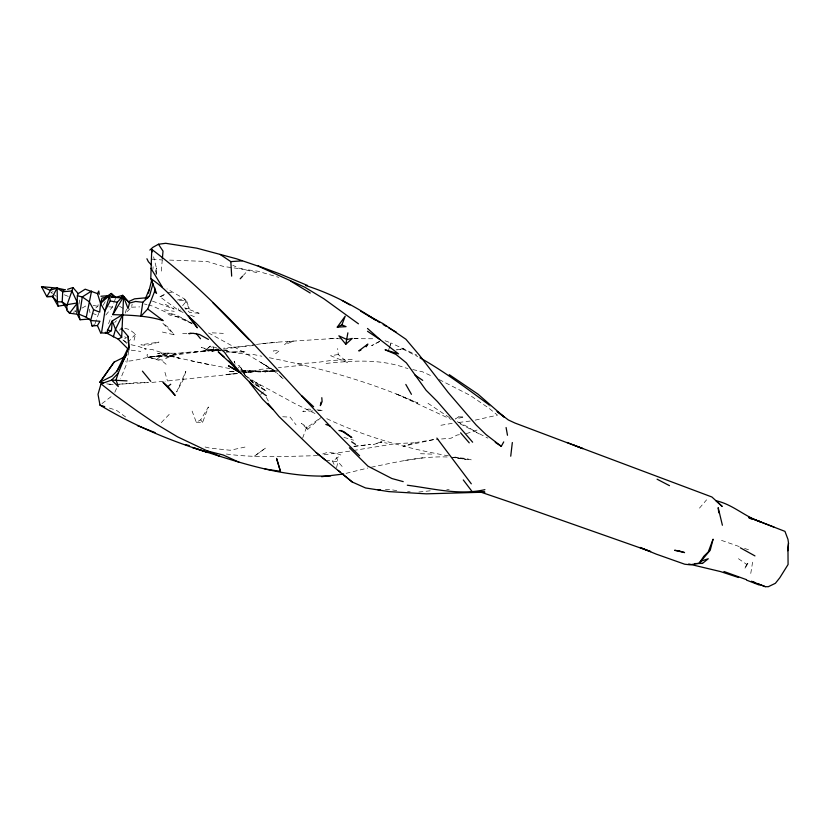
<?xml version="1.0" encoding="UTF-8"?>
<svg xmlns="http://www.w3.org/2000/svg" width="830" height="830" viewBox="0 0 830 830"><rect width="100%" height="100%" fill="white"/><g stroke="black" fill="none" stroke-linecap="round" stroke-linejoin="round"><path stroke-width="0.62" stroke-dasharray="4.15 3.11" d="M155.905 274.242L156.413 268.017L153.612 256.833M161.3 271.088L162.265 259.842M152.886 269.314L153.114 266.752M216.682 347.905L210.353 346.069L203.765 351.557L177.713 353.196L166.695 356.983C152.699 353.487 139.575 361.143 125.589 361.206M78.995 304.102L79.856 298.582M750.766 573.457L752.914 560.125M128.733 351.049L126.585 364.048L120.578 378.802M95.896 307.878L97.867 306.28L98.531 302.545M126.471 309.113L125.143 313.543L131.555 307.193L132.157 304.06M155.646 271.597L156.413 268.017L156.445 274.357M336.575 467.632L337.966 461.75L336.575 457.33M134.066 340.217L135.498 334.21L129.667 329.635L121.937 327.445L119.52 330.226M389.519 347.874L390.92 342.946L382.827 339.916M203.869 350.81L214.026 350.748L210.353 346.069L203.765 351.557L212.2 350.167L213.103 347.065L214.026 350.748L216.557 350.758M95.014 323.71L98.905 312.91M388.606 350.021L389.758 346.483M390.142 345.301L390.92 342.946L416.857 355.167M105.794 315.058L112.382 307.09L113.928 302.732M114.322 301.653L115.484 298.385M302.639 438.074L306.737 426.827L301.311 423.373L308.189 429.722L306.737 426.827M196.264 422.19L202.613 422.366L208.413 406.97L200.673 419.866L196.264 422.19L192.114 411.12M108.585 323.648L111.344 316.406M746.637 564.379L744.666 568.975L748.691 562.138L746.637 564.379L737.528 558.061M114.831 392.31L116.791 387.838M103.2 305.243L105.545 301.01M238.501 367.96L239.839 365.957L234.081 364.775M182.642 305.679L186.615 300.875L184.26 298.779L167.006 288.892M699.472 508.136L706.569 499.847M243.408 275.301L245.815 272.697M127.716 342.479L135.498 334.21M114.758 322.497L116.491 320.702M161.29 422.615L169.403 414.191M147.657 354.337L146.91 355.064L148.363 357.699L162.535 360.147L172.298 355.448L218.435 348.901M260.63 394.478L263.463 391.926M307.37 429.691L321.086 417.417M275.622 353.736L279.461 350.592L273.485 350.841L273.962 352.345M156.787 359.369L161.58 355.479L147.564 356.952L159.215 360.376M335.081 459.426L340.829 454.996L336.264 453.388L327.653 452.329L318.679 455.297M101.966 403.619L112.849 395.308M308.719 426.33L320.058 418.164M126.855 343.392L122.902 339.937L126.409 337.551L123.39 336.285M183.129 312.464L178.668 310.472L159.941 296.808L166.529 293.032M82.129 308.034L87.399 305.098M379.466 341.649L371.612 345.695L379.632 341.265M159.941 296.808L165.834 294.526M380.7 441.975L373.562 444.517L382.059 441.923L380.7 441.975L387.237 443.262M466.201 433.685L478.319 429.629M53.068 291.724L50.869 292.44L52.653 293.716M219.255 350.665L211.909 349.949L201.275 347.49L212.563 351.453L217.875 349.783M242.007 370.585C253.575 370.927 264.791 372.514 276.141 370.699L255.931 371.477L243.833 372.898L255.931 371.477M433.602 439.63L414.16 442.805L403.079 446.281L433.602 439.63L438.593 439.226M73.31 312.215L75.821 311.572L74.378 309.466M346.079 473.359L367.783 468.047M475.227 420.125L497.481 415.156L488.984 408.246L470.112 395.36L438.946 379.455M396.605 349.897L403.982 348.642L396.699 349.824M244.923 372.743L260.433 369.34L273.361 368.209M244.975 447.069L230.221 450.254L209.845 448.107L203.692 446.654M371.269 467.228C396.501 462.082 421.931 455.919 447.878 457.008M180.992 310.005L178.668 310.472L178.108 307.007M185.661 309.071L189.157 308.376L186.615 300.875L176.977 300.076L184.26 298.779L189.157 308.376M422.729 457.818L404.604 460.494M440.927 425.261L453.771 423.082M349.689 451.126L321.303 455.203M338.267 354.514L330.714 355.748L347.801 362.689L338.267 354.514L337.654 348.517M353.341 450.503L395.972 443.583L414.16 442.805M148.363 357.699L159.495 355.966L172.298 355.448L166.695 356.983C183.16 350.748 201.244 351.993 218.487 349.689M223.55 349.233L255.173 344.595M167.567 292.865L171.717 292.233M459.405 434.702L457.143 435.034L451.064 438.188L439.838 439.122M212.2 350.167L202.945 351.546L217.522 350.063L212.2 350.167L219.815 350.302M241.717 371.207L269.688 370.917L242.754 372.172M256.449 344.419L272.365 342.458L337.603 338.256M458.855 422.449L470.288 421.018M237.38 373.625L165.087 381.209M353.684 446.364L370.481 444.475L353.819 446.353M212.563 351.453L211.909 349.949L219.992 349.119M303.054 365.148L278.382 367.7M418.86 492.003L431.071 490.727M253.617 345.55L223.488 348.206M237.245 373.448L225.719 374.517L236.592 373.542M151.859 382.412L163.884 381.323M261.554 343.693L277.469 342.292M446.768 489.555L449.175 489.368M326.138 363.416C352.688 360.635 379.829 358.726 405.497 367.898L407.914 368.458M297.462 363.779L315.742 362.617L331.17 360.469L352.626 359.483M222.762 350.696L227.43 350.426L225.905 352.138L245.763 351.744L233.936 352.086L226.59 351.37L245.794 354.296L251.936 354.213L261.875 356.236M240.565 371.882L255.484 371.093M312.931 410.943L302.774 411.473L308.49 409.065L312.142 409.398M318.014 410.684L323.098 410.414L317.008 409.854M148.311 382.589L116.947 384.321M131.555 307.193L139.648 306.893M150.967 356.444L163.811 355.977L159.495 355.966M385.442 489.493L389.249 489.368L397.746 490.789M106.717 383.896L112.662 384.363M118.804 384.249L136.182 382.671L148.248 382.474M354.026 338.682L374.071 338.764M108.979 384.425L113.534 384.373M317.558 455.66C286.682 456.303 255.495 458.17 224.972 453.844M234.122 371.622L229.194 371.3L232.95 371.28M217.813 350.758L221.6 350.768M224.899 350.385L227.43 350.426L225.044 349.866M169.59 260.091L207.334 261.492L223.675 266.513L257.767 271.213L278.839 277.365M420.468 453.72L433.177 454.145M407.644 491.682L410.145 491.796M354.078 338.453L357.896 338.63M212.21 332.84L223.322 333.359M330.008 338.287L341.109 338.848M229.194 371.3L234.247 371.56M282.719 416.753L290.168 417.148L296.04 424.846M325.64 460.256L337.966 461.75L342.406 466.74M242.101 370.678L261.232 372.048L238.376 369.838M152.066 259.157L162.348 259.966M108.72 306.799L112.382 307.09M182.693 333.38L187.777 333.805M211.909 349.949L220.386 350.665M452.817 457.257L465.34 458.357L471.409 459.882L455.587 457.994M131.275 350.177L140.675 351.412M451.51 457.216L465.962 459.353L453.232 456.656M164.278 309.818L174.227 311.343M229.661 368.572L191.201 360.843M93.157 305.388L97.867 306.28M269.325 357.74C320.193 367.877 370.522 381.852 417.936 403.121L395.37 393.513L451.24 419.44M208.921 364.681L157.627 353.279L179.342 358.28L152.461 349.606L144.441 348.725L145.582 349.139L138.641 346.432L129.439 344.357M412.759 369.558L422.439 371.767L432.306 376.332M162.39 332.042L174.175 334.801L168.168 327.3L162.638 323.098L174.175 334.801M262.072 371.238L265.818 372.131M256.895 272.665L239.32 268.256L232.857 265.361M144.42 303.988L146.869 304.61M148.093 304.932L152.99 306.187L165.761 312.142L169.735 315.078L179.809 317.153L191.699 323.244M448.449 455.846C406.015 448.439 364.245 436.539 325.287 417.967M343.962 437.41L353.601 440.19M109.415 408.09L116.491 410.311L125.911 417.2M92.182 313.367L97.67 315.12M721.519 540.382L739.717 546.721M744.572 548.412L750.642 550.518M152.45 301.124L174.113 309.04L165.305 304.309M64.377 294.816L68.942 296.673M190.558 315.141L197.032 317.869M192.425 323.856L168.407 313.014L175.981 314.829L191.626 323.171M460.152 423.84L487.874 438.126M315.006 413.485L295.324 403.837L255.702 382.257L260.838 385.784L244.632 375.098M457.257 421.713L467.228 426.62L478.879 433.831M402.592 348.963L417.791 356.62M208.496 332.923L243.584 352.138L275.591 371.311L260.848 362.43L277.168 373.303L283.538 379.186L277.064 373.23M119.551 306.301L123.794 308.739M254.924 384.383L265.932 390.868L245.462 375.969L239.839 365.957L245.441 375.565M449.58 417.687L427.471 402.965M265.932 390.868L256.024 384.85L247.382 377.588M122.902 339.937L126.637 342.458M53.545 294.36L56.212 296.279M488.154 404.625L490.167 406.181M162.929 361.61L167.67 365.605M250.11 380.285L253.824 383.73M200.673 419.866L202.613 422.366M242.557 371.716L245.224 375.793M266.368 397.373L269.273 402.809M332.249 460.629L334.781 465.744M235.077 363.467L234.164 361.123L234.911 363.333M164.942 372.317L167.484 380.991M89.329 309.175L89.993 312.671M185.806 371.456L182.911 380.399L176.666 391.926L185.806 371.456M287.626 341.877L284.617 344.678L293.893 341.037L287.626 341.877M265.413 448.159L254.032 456.448L265.413 448.159M458.534 416.878L455.411 418.994L464.333 416.888L458.534 416.878M158.872 342.095L146.962 345.446L140.924 344.824L158.872 342.095M272.572 371.02L263.629 371.446L277.645 370.969L272.572 371.02M171.488 353.217L160.927 353.103L175.462 353.258L171.488 353.217M199.003 313.221L189.831 312.599L184.675 307.806L199.003 313.221"/><path stroke-width="1.25" d="M107.63 332.591L105.275 332.384L118.161 339.096L121.668 337.354L123.587 296.694L121.377 297.794L117.269 302.245L112.859 314.632C129.656 315.182 147.024 315.525 163.157 320.619L147.75 308.999L154.494 291.672L154.795 287.937M154.494 291.672L156.559 293.384L150.79 278.569L151.745 249.374C229.983 308.532 289.276 387.983 359.556 455.701M68.319 311.24L69.554 313.19L77.512 302.898L58.11 306.177L57.405 301.705L52.56 296.486L46.791 296.632L41.5 286.63L57.125 288.093L62.717 291.724L71.94 290.998L66.939 305.15L66.732 310.285L69.554 313.19L76.796 314.186L77.356 295.781L78.217 293.623L85.2 289.193L97.535 293.623L100.544 303.479L104.912 311.094L101.602 332.405L100.617 332.861L97.452 325.547L99.953 321.272L90.615 320.505L86.289 317.236L78.642 314.02L77.512 302.898L71.94 290.998L72.947 287.533L78.217 293.623M100.617 332.861L107.288 333.245L107.485 330.236L112.278 320.92L122.788 314.487L115.505 329.334L113.357 336.887M162.369 258.597L163.012 251.096L158.457 244.248L152.886 247.33L149.846 250.089M788.5 543.121L787.815 550.612L788.5 543.121L787.981 539.386L784.962 531.376L748.847 517.349L774.027 527.123M107.288 333.245L111.428 330.682L112.278 320.92L115.505 329.334L121.668 337.354M151.714 282.148L151.952 279.586M510.73 456.199L512.328 442.525M347.874 332.83L345.799 344.253L338.868 335.808L346.919 339.532L352.242 338.443L345.799 344.253M152.99 283.58L149.597 295.771L142.812 302.296L140.747 316.365L147.75 308.999M151.859 282.262L152.222 279.814M320.982 402.208L320.359 405.611L322.092 401.606L321.812 397.684M86.289 317.236L91.559 291.05L82.274 296.922L77.356 295.781M148.383 293.135L151.786 279.845M89.661 319.031L80.085 319.747L78.642 314.02L80.531 308.77L82.274 296.922L89.267 301.767L93.614 309.735L90.615 320.505L92.047 325.962L97.452 325.547M127.011 380.897L111.677 380.088L101.032 383.844L98.013 394.323L99.984 405.123C133.796 425.531 170.358 440.948 208.081 452.516L192.56 447.495C237.121 461.833 283.186 478.122 330.589 475.891M112.859 314.632L123.587 296.694L128.038 308.604L129.532 303.043L122.716 295.324L121.377 297.794L113.689 297.41L109.622 295.314L104.912 311.094L110.203 300.968L109.622 295.314L105.317 297.42L101.955 298.074L100.544 303.479L99.714 312.153L93.614 309.735M118.234 373.116L116.024 379.87L118.285 386.531L111.677 380.088L118.234 373.116L129.024 347.282L128.183 336.472L121.678 328.68M341.908 324.862L345.207 316.168L337.26 327.144L346.058 326.647L341.908 324.862L337.26 327.144M145.302 298.842L149.11 289.743M103.325 383.087L99.922 382.277L111.998 376.187L116.937 371.135L127.913 348.32M97.535 293.623L98.76 291.04L99.289 294.214M495.271 442.369L501.299 446.322L503.717 441.902M116.937 371.135L126.72 354.607M366.155 346.795L367.866 344.087L358.768 350.914L360.853 350.146M114.125 362.088L99.922 382.277L114.125 362.088L124.168 357.118M700.51 561.298L708.291 558.746L702.491 563.404L699.161 563.228L703.902 556.204L708.239 551.981L713.084 539.178L710.221 550.269L699.161 563.228L690.104 564.805L684.771 564.234L656.167 554.108L639.961 547.447L650.658 551.587L511.104 502.461L481.348 492.315L476.482 491.806L484.948 492.169L426.298 493.84L388.772 491.599L365.542 487.957L352.242 482.012L316.261 452.651L278.994 416.546L267.903 403.39M122.716 295.324L115.868 297.296L111.272 293.457L105.317 297.42L100.544 303.479L109.622 295.314M51.865 288.093L46.791 296.632L52.684 296.414M240.202 278.776L242.609 276.162M167.94 386.5L175.172 395.433L163.002 382.277L167.94 386.5L170.731 384.238M146.36 298.074L149.224 296.196M128.484 301.663L134.595 298.831L148.518 297.565M92.047 325.962L94.641 324.935M67.635 289.307L72.947 287.533M343.579 473.992L321.635 476.69M484.907 489.669C459.322 495.541 432.835 488.517 407.312 485.218M191.035 333.266L188.815 333.629L193.079 333.276L199.605 334.521L208.434 339.418M158.457 244.248L165.699 243.294L196.835 248.18L236.623 258.825L258.223 266.171L304.714 287.17L323.814 298.727L358.436 323.804M100.907 296.248L108.471 295.708M220.106 254.426L230.833 261.616L242.132 260.848M111.303 297.42L115.868 297.296M62.001 289.805L65.435 289.691M377.837 489.742L380.368 489.659M694.752 563.601L702.491 563.404M105.317 297.42L107.713 297.42M753.453 582.1L765.312 586.665L768.31 586.706L775.386 583.303L779.795 577.773L788.075 564.514L787.971 548.817M107.485 330.236L111.428 330.682M142.812 302.296L135.632 301.456L129.532 303.043L123.587 296.694M265.009 469.023L280.436 471.326L276.577 458.461L280.436 471.326M110.203 300.968L117.269 302.245M338.951 430.459L343.734 431.559L351.806 437.586L340.902 430.428M688.692 563.975L720.554 571.58L738.576 577.524M185.453 444.59L189.219 445.544M101.032 383.844L115.474 395.36L137.707 411.421L156.704 424.348L177.444 436.788L207.448 451.001L223.353 455.048L239.082 462.258M403.214 481.628L391.895 478.526L367.939 466.17L349.42 447.764M723.936 571.497L746.253 579.579M99.984 405.123L104.694 406.607M567.087 442.452L582.774 448.615L514.953 423.041L508.375 419.98L497.253 411.535M305.741 285.541C330.931 293.426 354.566 305.907 376.426 320.608L360.656 311.167M258.182 265.89L279.492 273.786L307.557 285.489M746.595 580.139L759.243 585.026M573.457 445.015L711.901 496.994L722.204 506.456L716.02 500.749C732.911 504.35 745.205 517.121 761.369 522.153L758.641 521.074M751.451 581.208L754.916 582.577M758.381 583.936L765.312 586.665M325.817 424.4L330.112 426.101M137.427 425.614L155.106 432.606M41.5 286.63L50.039 290.22L57.125 288.093L64.138 289.587L62.717 291.724L62.209 301.964L67.085 309.289M748.919 517.889L752.291 519.321M207.448 451.001L220.054 456.459M657.07 479.19L669.488 485.654M419.949 357.792C444.071 371.342 466.346 388.118 488.621 404.521M367.794 315.338L383.087 323.669L405.912 339.252L419.171 354.929L447.993 392.227L476.14 425.002L486.027 434.578L501.299 446.322M740.318 547.8L754.968 555.913M342.313 300.636L349.907 304.952M240.327 372.618L228.489 365.791L241.219 373.427M377.536 321.262L379.767 322.559M383.118 324.52L386.458 326.47M388.689 327.767L396.491 332.322M290.863 281.225L310.244 293.032M351.619 441.809L355.499 444.361M367.514 331.284L380.182 339.709L398.504 353.85L385.079 349.783L395.879 354.348L406.368 362.866L426.143 390.318L437.306 401.44L472.633 442.193M449.269 374.662L478.09 394.219L504.246 417.085L497.201 411.639M66.939 305.15L62.209 301.964L57.405 301.705L57.125 288.093L52.56 296.486L58.11 306.177M415 375.087L422.729 380.379M150.79 278.569C169.631 291.299 183.409 310.109 197.322 327.808L188.68 315.69M189.842 317.724C202.977 328.161 211.526 341.929 224.515 352.242C236.011 368.956 249.602 384.207 266.389 395.765M316.261 452.651L325.64 460.256M338.287 470.454L340.279 472.104M342.271 473.764L352.242 482.012M224.059 356.869L218.217 351.858L231.373 363.934L238.293 371.684L237.37 369.34M367.503 328.462L380.182 339.709M301.705 395.702L313.626 406.742M272.748 409.335L262.654 399.272L249.322 382.194M248.948 339.646L213.009 302.898M151.548 265.081L148.404 261.761L146.92 258.742M118.161 339.096L128.92 349.866L128.183 336.472M460.598 432.814L469.261 442.857M228.924 361.05L231.373 363.934M142.428 371.155L150.79 381.364M196.191 333.421L200.528 338.744M471.305 483.817L436.881 438.095M235.741 368.157L237.152 369.962M463.275 479.927L472.498 492.065M111.272 293.457L113.689 297.41M150.925 268.298L162.172 286.827M405.818 384.446L411.431 394.312M77.418 314.632L80.085 319.747M151.745 249.374L152.367 251.864M722.391 525.245L718.178 507.67L718.759 512.784M506.093 427.533L507.483 435.262M230.833 261.616L231.663 276.131M679.5 551.016L674.624 550.28L684.563 552.583L679.5 551.016"/></g></svg>
